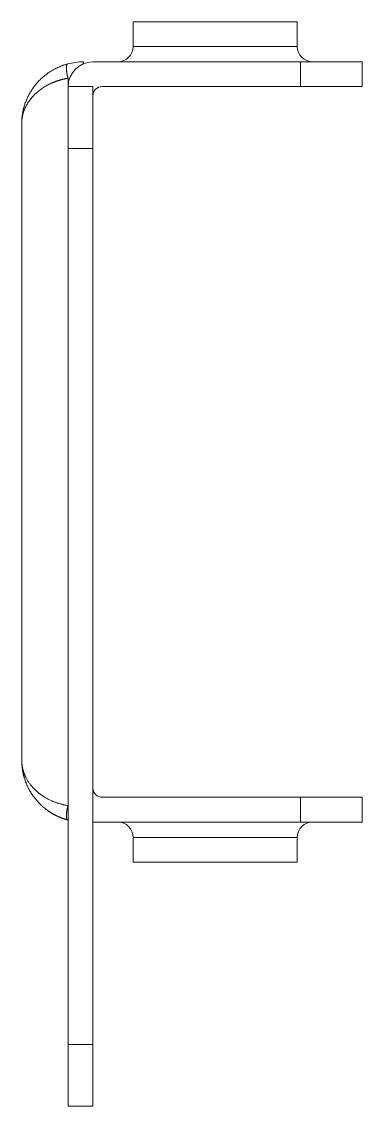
# Model space of a CAD drawing. Header units: millimetres. Extents: x 1920 to 4820, y 310 to 2320.
# Drawn here: x 2779.58 to 2790.58, y 2033.52 to 2068.62 of the extents above; entities that cross this region are included whole.
import ezdxf

# ---------------------------------------------------------------- set-up
doc = ezdxf.new("R2010")
doc.units = ezdxf.units.MM
doc.layers.add('core', color=7, linetype='Continuous', lineweight=20)

msp = doc.modelspace()

# ---------------------------------------------------------------- linework, layer by layer
at = {"layer": 'core'}
for p, q in [((2783.182, 2068.625), (2788.482, 2068.625)), ((2783.182, 2068.625), (2783.182, 2067.825)), ((2788.482, 2068.625), (2788.482, 2067.825)), ((2788.482, 2067.825), (2783.182, 2067.825)), ((2781.582, 2067.266), (2781.582, 2067.325)), ((2788.582, 2067.325), (2781.882, 2067.325)), ((2788.582, 2067.325), (2790.582, 2067.325)), ((2788.582, 2067.325), (2788.582, 2066.525)), ((2790.582, 2066.525), (2790.582, 2067.325)), ((2781.082, 2066.525), (2781.082, 2066.739)), ((2781.882, 2066.525), (2781.082, 2066.525)), ((2781.082, 2064.525), (2781.082, 2066.525)), ((2781.882, 2066.525), (2781.882, 2064.525)), ((2782.182, 2066.525), (2788.582, 2066.525)), ((2790.582, 2066.525), (2788.582, 2066.525)), ((2779.582, 2065.325), (2779.582, 2044.725)), ((2781.082, 2064.525), (2781.882, 2064.525)), ((2781.082, 2035.525), (2781.082, 2064.525)), ((2781.882, 2035.525), (2781.882, 2064.525)), ((2782.182, 2043.525), (2788.582, 2043.525)), ((2788.582, 2043.525), (2788.582, 2042.725)), ((2788.582, 2043.525), (2790.582, 2043.525)), ((2790.582, 2042.725), (2790.582, 2043.525)), ((2781.882, 2042.725), (2788.582, 2042.725)), ((2790.582, 2042.725), (2788.582, 2042.725)), ((2783.182, 2042.225), (2783.182, 2041.425)), ((2783.182, 2042.225), (2788.482, 2042.225)), ((2788.482, 2042.225), (2788.482, 2041.425)), ((2788.482, 2041.425), (2783.182, 2041.425)), ((2781.882, 2035.525), (2781.082, 2035.525)), ((2781.082, 2033.525), (2781.082, 2035.525)), ((2781.882, 2035.525), (2781.882, 2033.525)), ((2781.082, 2033.525), (2781.882, 2033.525))]:
    msp.add_line(p, q, dxfattribs=at)
for centre, radius, start, end in [((2782.682, 2067.825), 0.5, 270, 0), ((2788.982, 2067.825), 0.5, 180, 270), ((2781.582, 2065.325), 2, 90, 105.052), ((2781.882, 2066.525), 0.8, 90, 180), ((2781.582, 2065.325), 1.5, 108.1652, 109.4713), ((2782.182, 2066.225), 0.3, 90, 180), ((2782.182, 2043.825), 0.3, 180, 270), ((2781.582, 2044.725), 2, 254.9478, 255.5226), ((2782.682, 2042.225), 0.5, 0, 90), ((2788.982, 2042.225), 0.5, 90, 180)]:
    msp.add_arc(centre, radius, start, end, dxfattribs=at)
for points, knots in [([(2779.582, 2065.325), (2779.582, 2065.332), (2779.583, 2065.347), (2779.583, 2065.369), (2779.583, 2065.39), (2779.584, 2065.411), (2779.585, 2065.432), (2779.586, 2065.453), (2779.588, 2065.473), (2779.589, 2065.493), (2779.591, 2065.512), (2779.593, 2065.531), (2779.595, 2065.55), (2779.597, 2065.569), (2779.6, 2065.587), (2779.602, 2065.605), (2779.605, 2065.622), (2779.607, 2065.639), (2779.61, 2065.656), (2779.613, 2065.673), (2779.616, 2065.689), (2779.619, 2065.705), (2779.622, 2065.72), (2779.625, 2065.735), (2779.628, 2065.75), (2779.631, 2065.764), (2779.635, 2065.779), (2779.638, 2065.792), (2779.641, 2065.806), (2779.644, 2065.819), (2779.648, 2065.832), (2779.651, 2065.844), (2779.654, 2065.856), (2779.658, 2065.868), (2779.661, 2065.88), (2779.664, 2065.891), (2779.679, 2065.94), (2779.708, 2066.026), (2779.756, 2066.144), (2779.81, 2066.254), (2779.868, 2066.356), (2779.94, 2066.469), (2780.03, 2066.59), (2780.142, 2066.716), (2780.261, 2066.829), (2780.356, 2066.906), (2780.423, 2066.954), (2780.458, 2066.979), (2780.493, 2067.002), (2780.529, 2067.025), (2780.565, 2067.047), (2780.602, 2067.068), (2780.639, 2067.088), (2780.676, 2067.108), (2780.714, 2067.126), (2780.752, 2067.144), (2780.79, 2067.161), (2780.828, 2067.177), (2780.867, 2067.192), (2780.906, 2067.207), (2780.945, 2067.22), (2780.984, 2067.233), (2781.023, 2067.245), (2781.05, 2067.252), (2781.063, 2067.256)], [0, 0, 0, 0, 0.009189, 0.018243, 0.027163, 0.035948, 0.044599, 0.053115, 0.061497, 0.069744, 0.077857, 0.085835, 0.093679, 0.101388, 0.108963, 0.116403, 0.123709, 0.13088, 0.137917, 0.144819, 0.151587, 0.15822, 0.164719, 0.171083, 0.177313, 0.183408, 0.189369, 0.195195, 0.200887, 0.206444, 0.211867, 0.217155, 0.222309, 0.227328, 0.232213, 0.236964, 0.241579, 0.295674, 0.347227, 0.396246, 0.442735, 0.486701, 0.553956, 0.618193, 0.679456, 0.737795, 0.753287, 0.768663, 0.783924, 0.799071, 0.814106, 0.82903, 0.843844, 0.85855, 0.87315, 0.887644, 0.902034, 0.916323, 0.930511, 0.944599, 0.958591, 0.972487, 0.98629, 1, 1, 1, 1]), ([(2781.076, 2066.793), (2781.075, 2066.797), (2781.073, 2066.804), (2781.071, 2066.814), (2781.068, 2066.824), (2781.066, 2066.835), (2781.063, 2066.846), (2781.061, 2066.857), (2781.058, 2066.867), (2781.056, 2066.879), (2781.054, 2066.89), (2781.052, 2066.901), (2781.049, 2066.912), (2781.047, 2066.923), (2781.045, 2066.935), (2781.043, 2066.946), (2781.041, 2066.958), (2781.039, 2066.969), (2781.037, 2066.98), (2781.036, 2066.992), (2781.034, 2067.003), (2781.033, 2067.015), (2781.031, 2067.026), (2781.03, 2067.037), (2781.029, 2067.048), (2781.028, 2067.059), (2781.027, 2067.07), (2781.026, 2067.08), (2781.026, 2067.091), (2781.025, 2067.101), (2781.025, 2067.115), (2781.024, 2067.134), (2781.025, 2067.159), (2781.027, 2067.187), (2781.031, 2067.208), (2781.037, 2067.228), (2781.043, 2067.24), (2781.05, 2067.248), (2781.055, 2067.252), (2781.059, 2067.255), (2781.062, 2067.256), (2781.063, 2067.256)], [0, 0, 0, 0, 0.014217, 0.028662, 0.043331, 0.058223, 0.073336, 0.088666, 0.104212, 0.119971, 0.135942, 0.152122, 0.16851, 0.185106, 0.201907, 0.218914, 0.236127, 0.253546, 0.271168, 0.288987, 0.306995, 0.325186, 0.343552, 0.362086, 0.38078, 0.399626, 0.418617, 0.437745, 0.457002, 0.476381, 0.495876, 0.536064, 0.591706, 0.662325, 0.746883, 0.781802, 0.873137, 0.910018, 0.943381, 0.973337, 1, 1, 1, 1]), ([(2781.076, 2066.793), (2781.069, 2066.792), (2781.057, 2066.79), (2781.037, 2066.787), (2781.018, 2066.783), (2780.999, 2066.779), (2780.98, 2066.775), (2780.961, 2066.771), (2780.941, 2066.767), (2780.922, 2066.762), (2780.903, 2066.758), (2780.885, 2066.753), (2780.866, 2066.748), (2780.847, 2066.743), (2780.828, 2066.738), (2780.809, 2066.732), (2780.791, 2066.727), (2780.772, 2066.721), (2780.753, 2066.715), (2780.735, 2066.709), (2780.717, 2066.703), (2780.698, 2066.696), (2780.68, 2066.69), (2780.662, 2066.683), (2780.644, 2066.676), (2780.625, 2066.669), (2780.607, 2066.662), (2780.59, 2066.655), (2780.572, 2066.647), (2780.554, 2066.639), (2780.498, 2066.614), (2780.406, 2066.569), (2780.282, 2066.496), (2780.164, 2066.414), (2780.064, 2066.33), (2779.977, 2066.247), (2779.903, 2066.165), (2779.832, 2066.074), (2779.766, 2065.975), (2779.723, 2065.895), (2779.695, 2065.836), (2779.68, 2065.803), (2779.667, 2065.769), (2779.654, 2065.736), (2779.642, 2065.702), (2779.632, 2065.668), (2779.622, 2065.634), (2779.614, 2065.6), (2779.606, 2065.566), (2779.6, 2065.532), (2779.594, 2065.498), (2779.59, 2065.463), (2779.587, 2065.429), (2779.584, 2065.394), (2779.583, 2065.36), (2779.583, 2065.336), (2779.582, 2065.325)], [0, 0, 0, 0, 0.006538, 0.013097, 0.019678, 0.026281, 0.032907, 0.039555, 0.046226, 0.05292, 0.059638, 0.066381, 0.073147, 0.079938, 0.086754, 0.093595, 0.100461, 0.107354, 0.114272, 0.121217, 0.128188, 0.135187, 0.142213, 0.149266, 0.156347, 0.163456, 0.170593, 0.177759, 0.184953, 0.192177, 0.19943, 0.253891, 0.310764, 0.370126, 0.432049, 0.479382, 0.530105, 0.584239, 0.641799, 0.7028, 0.721534, 0.740247, 0.758938, 0.777607, 0.796255, 0.814882, 0.833487, 0.852071, 0.870634, 0.889177, 0.907698, 0.926199, 0.94468, 0.96314, 0.98158, 1, 1, 1, 1]), ([(2781.063, 2042.793), (2781.056, 2042.795), (2781.043, 2042.799), (2781.022, 2042.805), (2781.002, 2042.811), (2780.982, 2042.817), (2780.962, 2042.823), (2780.942, 2042.83), (2780.921, 2042.837), (2780.901, 2042.844), (2780.881, 2042.852), (2780.861, 2042.859), (2780.842, 2042.867), (2780.822, 2042.875), (2780.802, 2042.883), (2780.782, 2042.892), (2780.763, 2042.9), (2780.743, 2042.909), (2780.724, 2042.918), (2780.704, 2042.928), (2780.685, 2042.937), (2780.666, 2042.947), (2780.646, 2042.957), (2780.627, 2042.967), (2780.608, 2042.978), (2780.589, 2042.989), (2780.571, 2042.999), (2780.552, 2043.011), (2780.533, 2043.022), (2780.515, 2043.033), (2780.496, 2043.045), (2780.478, 2043.057), (2780.46, 2043.069), (2780.442, 2043.082), (2780.424, 2043.094), (2780.406, 2043.107), (2780.351, 2043.148), (2780.261, 2043.221), (2780.142, 2043.334), (2780.03, 2043.46), (2779.934, 2043.589), (2779.852, 2043.719), (2779.781, 2043.85), (2779.718, 2043.994), (2779.681, 2044.103), (2779.661, 2044.171), (2779.654, 2044.195), (2779.647, 2044.22), (2779.64, 2044.247), (2779.634, 2044.275), (2779.627, 2044.305), (2779.62, 2044.336), (2779.614, 2044.368), (2779.608, 2044.402), (2779.603, 2044.438), (2779.598, 2044.475), (2779.594, 2044.513), (2779.59, 2044.552), (2779.587, 2044.594), (2779.584, 2044.636), (2779.583, 2044.68), (2779.583, 2044.71), (2779.582, 2044.725)], [0, 0, 0, 0, 0.007039, 0.014102, 0.02119, 0.028302, 0.035439, 0.042602, 0.049789, 0.057003, 0.064242, 0.071507, 0.078798, 0.086116, 0.09346, 0.100832, 0.10823, 0.115656, 0.12311, 0.130591, 0.1381, 0.145638, 0.153203, 0.160798, 0.168421, 0.176073, 0.183754, 0.191465, 0.199205, 0.206975, 0.214775, 0.222605, 0.230465, 0.238356, 0.246277, 0.254229, 0.262212, 0.320541, 0.3818, 0.446042, 0.513308, 0.568648, 0.627938, 0.691191, 0.758419, 0.768067, 0.778285, 0.789074, 0.800433, 0.812362, 0.824861, 0.837931, 0.851571, 0.865782, 0.880563, 0.895914, 0.911836, 0.928328, 0.94539, 0.963023, 0.981226, 1, 1, 1, 1]), ([(2779.582, 2044.725), (2779.582, 2044.719), (2779.583, 2044.707), (2779.583, 2044.689), (2779.584, 2044.671), (2779.584, 2044.653), (2779.586, 2044.635), (2779.587, 2044.617), (2779.589, 2044.599), (2779.591, 2044.582), (2779.593, 2044.564), (2779.595, 2044.546), (2779.598, 2044.529), (2779.601, 2044.511), (2779.605, 2044.493), (2779.608, 2044.476), (2779.612, 2044.458), (2779.616, 2044.44), (2779.62, 2044.423), (2779.625, 2044.405), (2779.63, 2044.388), (2779.635, 2044.37), (2779.641, 2044.353), (2779.646, 2044.335), (2779.652, 2044.318), (2779.659, 2044.301), (2779.665, 2044.283), (2779.672, 2044.266), (2779.679, 2044.249), (2779.687, 2044.231), (2779.695, 2044.214), (2779.703, 2044.197), (2779.723, 2044.155), (2779.757, 2044.091), (2779.81, 2044.007), (2779.868, 2043.928), (2779.928, 2043.856), (2779.991, 2043.789), (2780.062, 2043.721), (2780.143, 2043.653), (2780.236, 2043.585), (2780.332, 2043.523), (2780.432, 2043.468), (2780.513, 2043.428), (2780.573, 2043.402), (2780.61, 2043.386), (2780.647, 2043.372), (2780.685, 2043.358), (2780.723, 2043.344), (2780.761, 2043.332), (2780.8, 2043.32), (2780.839, 2043.309), (2780.878, 2043.298), (2780.917, 2043.288), (2780.956, 2043.279), (2780.996, 2043.271), (2781.036, 2043.263), (2781.063, 2043.258), (2781.076, 2043.256)], [0, 0, 0, 0, 0.009504, 0.019013, 0.028527, 0.038047, 0.047573, 0.057103, 0.06664, 0.076181, 0.085729, 0.095281, 0.10484, 0.114404, 0.123973, 0.133548, 0.143129, 0.152715, 0.162307, 0.171905, 0.181508, 0.191118, 0.200732, 0.210353, 0.219979, 0.229611, 0.239249, 0.248893, 0.258543, 0.268198, 0.27786, 0.287527, 0.2972, 0.348267, 0.396945, 0.443243, 0.48717, 0.528735, 0.567951, 0.61769, 0.665786, 0.712273, 0.757189, 0.800577, 0.815567, 0.830432, 0.845176, 0.859799, 0.874305, 0.888696, 0.902974, 0.917143, 0.931204, 0.945161, 0.959016, 0.972772, 0.986433, 1, 1, 1, 1]), ([(2781.063, 2042.793), (2781.062, 2042.794), (2781.061, 2042.794), (2781.059, 2042.795), (2781.056, 2042.796), (2781.054, 2042.798), (2781.051, 2042.801), (2781.048, 2042.803), (2781.044, 2042.809), (2781.038, 2042.818), (2781.034, 2042.83), (2781.032, 2042.839), (2781.03, 2042.848), (2781.028, 2042.859), (2781.026, 2042.871), (2781.025, 2042.882), (2781.025, 2042.894), (2781.024, 2042.904), (2781.024, 2042.914), (2781.024, 2042.923), (2781.025, 2042.931), (2781.025, 2042.943), (2781.026, 2042.958), (2781.027, 2042.979), (2781.029, 2043), (2781.031, 2043.021), (2781.034, 2043.043), (2781.037, 2043.065), (2781.04, 2043.087), (2781.044, 2043.109), (2781.048, 2043.131), (2781.052, 2043.152), (2781.057, 2043.174), (2781.061, 2043.195), (2781.066, 2043.216), (2781.071, 2043.236), (2781.074, 2043.25), (2781.076, 2043.256)], [0, 0, 0, 0, 0.014864, 0.030792, 0.047806, 0.065928, 0.085178, 0.105578, 0.127149, 0.194761, 0.237467, 0.253958, 0.28956, 0.323052, 0.354321, 0.383276, 0.409848, 0.433986, 0.455654, 0.474824, 0.491481, 0.505612, 0.543005, 0.579956, 0.61641, 0.652314, 0.687613, 0.722251, 0.756178, 0.789357, 0.821782, 0.853448, 0.884349, 0.914471, 0.943798, 0.972314, 1, 1, 1, 1])]:
    msp.add_open_spline(points, degree=3, knots=knots, dxfattribs=at)
for points in [[(2781.076, 2066.793), (2781.077, 2066.788), (2781.08, 2066.776), (2781.082, 2066.758), (2781.082, 2066.745), (2781.082, 2066.739)], [(2781.082, 2043.311), (2781.082, 2043.304), (2781.082, 2043.292), (2781.08, 2043.273), (2781.077, 2043.262), (2781.076, 2043.256)]]:
    msp.add_open_spline(points, degree=3, dxfattribs=at)

doc.saveas('drawing.dxf')
